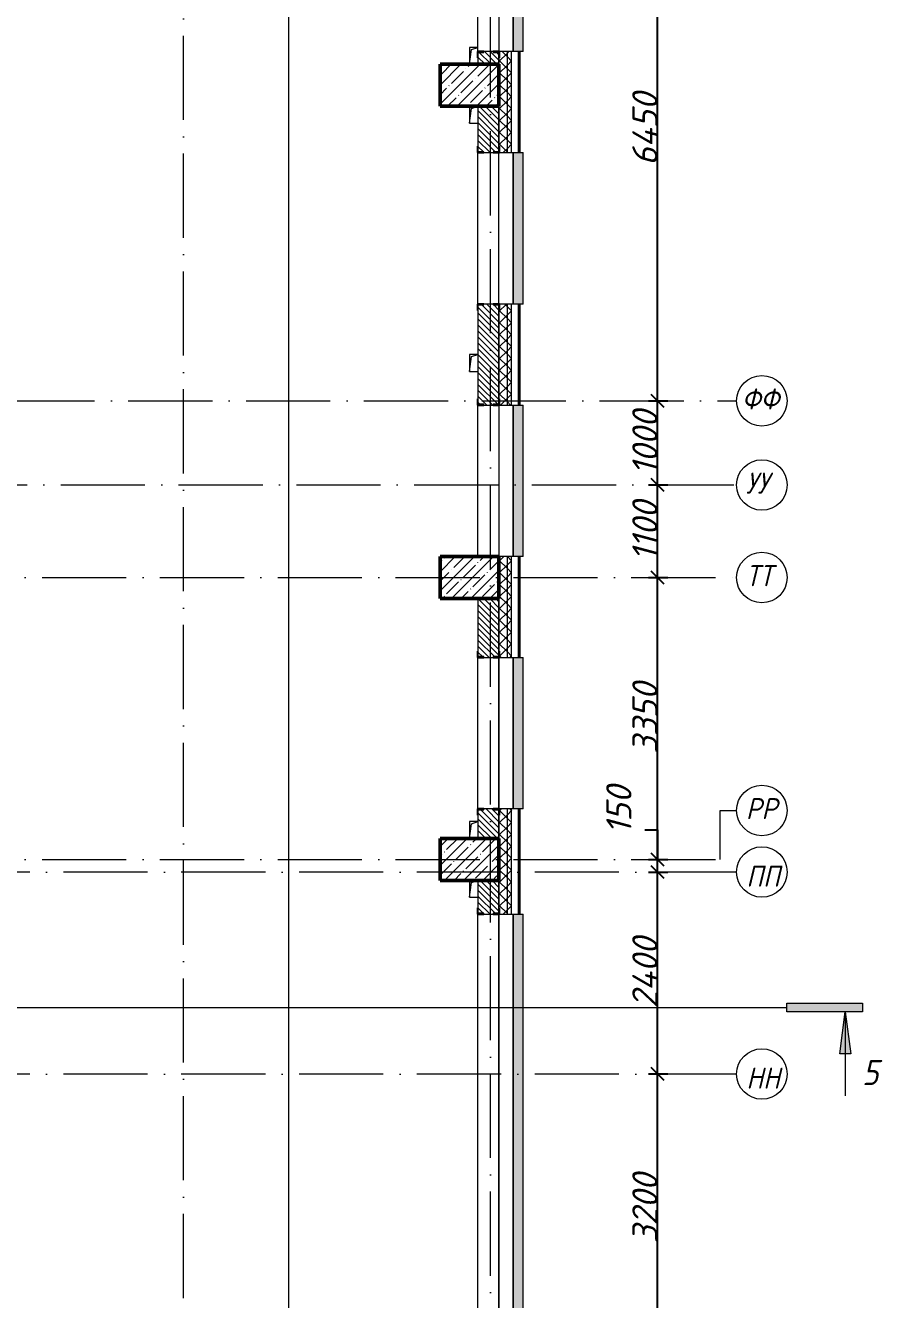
# Model space of a CAD drawing. Header units: millimetres. Extents: x -537608 to 253996, y -217170 to 186033.
# Drawn here: x -89024 to -78840, y 19525 to 34665 of the extents above; entities that cross this region are included whole.
import ezdxf

# ---------------------------------------------------------------- set-up
doc = ezdxf.new("R2010")
doc.units = ezdxf.units.MM
doc.linetypes.add('50_200_ШТРИХ_1Т_ш5_п1_п1_', pattern=[1400, 1000, -200, 0, -200])
for name, color, linetype, lineweight in [('A-____-____-DIMS', 7, 'Continuous', 9), ('A-GENM-____-MCUT', 7, 'Continuous', 25), ('A-GENM-____-OTLN', 7, 'Continuous', 9), ('A-GENM-____-OTLN-1', 7, 'Continuous', 25), ('A-GLAZ-____-OTLN', 7, 'Continuous', 9), ('A-WALL-____-MCUT', 7, 'Continuous', 13), ('A-WALL-____-MCUT-1', 7, 'Continuous', 9), ('A-WALL-____-OTLN', 7, 'Continuous', 9), ('A-WALL-____-PATT-1', 7, 'Continuous', 9), ('A-WALL-FNSH-MCUT-1', 7, 'Continuous', 9), ('G-____-____-SYMB', 7, 'Continuous', 9), ('S-COLS-____-MCUT', 7, 'Continuous', 50), ('S-COLS-____-OTLN', 7, 'Continuous', 9), ('S-GRID-____-IDEN', 7, 'Continuous', 9), ('S-GRID-____-OTLN', 7, 'Continuous', 9), ('S-GRID-____-OTLN-1', 7, '50_200_ШТРИХ_1Т_ш5_п1_п1_', 9)]:
    doc.layers.add(name, color=color, linetype=linetype, lineweight=lineweight)
doc.layers.add('A-GLAZ-____-OTLN-1', color=7, linetype='Continuous', lineweight=9, true_color=0xc0c0c0)
doc.layers.add('G-____-____-SYMB-1', color=9, linetype='Continuous', lineweight=9, true_color=0x808080)
doc.styles.add('ISOCPEUR_I', font='isocpeui.ttf', dxfattribs={"height": 300})
doc.styles.add('ISOCPEUR_I_10', font='isocpeui.ttf', dxfattribs={"width": 0.9, "height": 180})
doc.styles.add('ISOCPEUR_I_9', font='isocpeui.ttf', dxfattribs={"width": 0.9, "height": 250})
doc.dimstyles.new('ISO-2_5_0_9К_БОЛЬШОЙ_ОСИ', dxfattribs={"dimscale": 304.8, "dimtxt": 248.995294, "dimasz": 0.492126, "dimexe": 0.393701, "dimexo": 0, "dimgap": 0, "dimtad": 1, "dimdec": 0, "dimzin": 0, "dimdsep": 46, "dimtxsty": 'ISOCPEUR_I', "dimblk1": 'OBLIQUE', "dimblk2": 'OBLIQUE', "dimsah": 1, "dimcen": 0.09, "dimdle": 0.393701, "dimazin": 0, "dimtfac": 1, "dimtdec": 4, "dimtix": 1, "dimtmove": 0, "dimatfit": 3, "dimfxl": 1, "dimtvp": 1, "dimtolj": 1, "dimtzin": 0, "dimarcsym": 2})
doc.dimstyles.new('ISO-2_5_0_9К_БОЛЬШОЙ_ОСИ_1', dxfattribs={"dimscale": 304.8, "dimtxt": 248.995294, "dimasz": 0.492126, "dimexe": 0.393701, "dimexo": 0, "dimgap": 0, "dimtad": 1, "dimdec": 0, "dimzin": 0, "dimdsep": 46, "dimtxsty": 'ISOCPEUR_I', "dimblk1": 'OBLIQUE', "dimblk2": 'OBLIQUE', "dimsah": 1, "dimcen": 0.09, "dimdle": 0.393701, "dimazin": 0, "dimtfac": 1, "dimtdec": 4, "dimtix": 1, "dimtmove": 1, "dimatfit": 3, "dimfxl": 1, "dimtvp": 1, "dimtolj": 1, "dimtzin": 0, "dimarcsym": 2})
pattern_1 = [(45, (-184647.67, -45376.49), (-70.71068, 70.71068), []), (135, (-184647.67, -45376.49), (-70.71068, -70.71068), [])]
pattern_2 = [(135, (-184647.673, -45376.493), (-35.35534, -35.35534), [])]

# ---------------------------------------------------------------- blocks, each defined once
blk = doc.blocks.new('BSC_Колонна _Прямоугольная - 500х700-V99-АР1_План отверстий 2 этажа в осях 1-64_Ю-ЯЯ')
at = {"layer": 'S-COLS-____-OTLN'}
h = blk.add_hatch(dxfattribs=at)
h.set_pattern_fill('FP_112', color=256, style=0, pattern_type=2)
h.set_pattern_definition([(315, (-70131.04, 100900), (114.04925, 114.04925), []), (315, (-70131.04, 100785.95), (114.04925, 114.04925), [201.613, -40.323, 3.353, -36.97])])
h.paths.add_polyline_path([(-250, 350), (-250, -350), (250, -350), (250, 350), (9, 350)], flags=0)
at = {"layer": 'S-COLS-____-MCUT'}
for p, q in [((250, 350), (-250, 350)), ((-250, 350), (-250, -350)), ((250, -350), (250, 350)), ((-250, -350), (250, -350))]:
    blk.add_line(p, q, dxfattribs=at)
blk = doc.blocks.new('BSC_Колонна _Прямоугольная - 500х700-V100-АР1_План отверстий 2 этажа в осях 1-64_Ю-ЯЯ')
at = {"layer": 'S-COLS-____-OTLN'}
h = blk.add_hatch(dxfattribs=at)
h.set_pattern_fill('FP_113', color=256, style=0, pattern_type=2)
h.set_pattern_definition([(315, (-73481.04, 100900), (114.04925, 114.04925), []), (315, (-73481.04, 100785.95), (114.04925, 114.04925), [201.613, -40.323, 3.353, -36.97])])
h.paths.add_polyline_path([(-250, 168), (-250, -350), (250, -350), (250, 350), (-250, 350)], flags=0)
at = {"layer": 'S-COLS-____-MCUT'}
for p, q in [((250, 350), (-250, 350)), ((-250, 350), (-250, -350)), ((250, -350), (250, 350)), ((-250, -350), (250, -350))]:
    blk.add_line(p, q, dxfattribs=at)
blk = doc.blocks.new('BSC_Колонна _Прямоугольная - 500х700-V102-АР1_План отверстий 2 этажа в осях 1-64_Ю-ЯЯ')
at = {"layer": 'S-COLS-____-OTLN'}
h = blk.add_hatch(dxfattribs=at)
h.set_pattern_fill('FP_115', color=256, style=0, pattern_type=2)
h.set_pattern_definition([(315, (-79331.04, 100900), (114.04925, 114.04925), []), (315, (-79331.04, 100785.95), (114.04925, 114.04925), [201.613, -40.323, 3.353, -36.97])])
h.paths.add_polyline_path([(-250, 350), (-250, -350), (250, -350), (250, 350)], flags=0)
at = {"layer": 'S-COLS-____-MCUT'}
for p, q in [((250, 350), (-250, 350)), ((-250, 350), (-250, -350)), ((250, -350), (250, 350)), ((-250, -350), (250, -350))]:
    blk.add_line(p, q, dxfattribs=at)
blk = doc.blocks.new('Отлив_СКБ - Отлив витража_120_НВФ-31885687-АР1_План отверстий 2 этажа в осях 1-64_Ю-ЯЯ')
at = {"layer": 'A-GLAZ-____-OTLN-1'}
for points in [[(0, 0), (0, -2), (1800, -2), (1800, 0), (1023, 0)], [(0, -83), (0, -120), (1800, -120), (1800, -2), (0, -2), (0, -63)]]:
    blk.add_hatch(color=256, dxfattribs=at).paths.add_polyline_path(points, flags=0)
at = {"layer": 'A-GLAZ-____-OTLN'}
for p, q in [((0, 0), (1800, 0)), ((1800, -2), (0, -2)), ((0, -120), (0, -83)), ((0, -120), (1800, -120)), ((1800, -83), (1800, -120))]:
    blk.add_line(p, q, dxfattribs=at)
blk = doc.blocks.new('Фахверк_СКБ_Уголок - 250_2700-27497298-АР1_План отверстий 2 этажа в осях 1-64_Ю-ЯЯ')
at = {"layer": 'A-GENM-____-MCUT'}
for p, q in [((200, 181), (125, 181)), ((125, 181), (125, 106)), ((131, 106), (131, 175)), ((131, 175), (200, 175)), ((200, 175), (200, 181)), ((125, 106), (131, 106)), ((131, -6), (125, -6)), ((125, -6), (125, -81)), ((125, -81), (200, -81)), ((131, -75), (131, -6)), ((200, -75), (131, -75)), ((200, -81), (200, -75))]:
    blk.add_line(p, q, dxfattribs=at)
blk = doc.blocks.new('Фахверк_СКБ_Уголок - 250_2700_1-27501432-АР1_План отверстий 2 этажа в осях 1-64_Ю-ЯЯ')
at = {"layer": 'A-GENM-____-MCUT'}
for p, q in [((200, 181), (125, 181)), ((125, 181), (125, 106)), ((131, 106), (131, 175)), ((131, 175), (200, 175)), ((200, 175), (200, 181)), ((125, 106), (131, 106)), ((131, -6), (125, -6)), ((125, -6), (125, -81)), ((125, -81), (200, -81)), ((131, -75), (131, -6)), ((200, -75), (131, -75)), ((200, -81), (200, -75))]:
    blk.add_line(p, q, dxfattribs=at)
blk = doc.blocks.new('AR_Отверстие прямоугольное _в плите_ - AR_Отверстие прямоугольное _в плите_-V168-АР1_План отверстий 2 этажа в осях 1-64_Ю-ЯЯ')
at = {"layer": 'A-GENM-____-OTLN'}
for p, q in [((-50, 100), (-50, -100)), ((-50, -100), (-25, 75)), ((-25, 75), (50, 100)), ((-50, -100), (50, -100))]:
    blk.add_line(p, q, dxfattribs=at)
blk = doc.blocks.new('AR_Отверстие прямоугольное _в плите_ - AR_Отверстие прямоугольное _в плите_-V169-АР1_План отверстий 2 этажа в осях 1-64_Ю-ЯЯ')
at = {"layer": 'A-GENM-____-OTLN'}
for p, q in [((50, 100), (-50, 100)), ((-50, 100), (-50, -100)), ((-50, -100), (-25, 75)), ((-25, 75), (50, 100))]:
    blk.add_line(p, q, dxfattribs=at)
blk = doc.blocks.new('AR_Отверстие прямоугольное _в плите_ - AR_Отверстие прямоугольное _в плите_-V172-АР1_План отверстий 2 этажа в осях 1-64_Ю-ЯЯ')
at = {"layer": 'A-GENM-____-OTLN'}
for p, q in [((50, 100), (-50, 100)), ((-50, 100), (-50, -100)), ((-50, -100), (-25, 75)), ((-25, 75), (50, 100)), ((-50, -100), (50, -100))]:
    blk.add_line(p, q, dxfattribs=at)
blk = doc.blocks.new('Отлив_СКБ - Отлив витража_120_НВФ-31884153-АР1_План отверстий 2 этажа в осях 1-64_Ю-ЯЯ')
at = {"layer": 'A-GLAZ-____-OTLN-1'}
for points in [[(0, 0), (0, -2), (13700, -2), (13700, 0), (4672, 0)], [(0, -83), (0, -120), (13700, -120), (13700, -2), (0, -2), (0, -63)]]:
    blk.add_hatch(color=256, dxfattribs=at).paths.add_polyline_path(points, flags=0)
at = {"layer": 'A-GLAZ-____-OTLN'}
for p, q in [((0, 0), (13700, 0)), ((13700, -2), (0, -2)), ((0, -120), (0, -83)), ((0, -120), (13700, -120)), ((13700, -83), (13700, -120))]:
    blk.add_line(p, q, dxfattribs=at)
blk = doc.blocks.new('Ось сетки - Круг_Ø6_00__ISO-2_5_0_9K_-25732049-АР1_План отверстий 2 этажа в осях 1-64_Ю-ЯЯ')
at = {"layer": 'S-GRID-____-IDEN'}
blk.add_circle((0, 0), 3, dxfattribs=at)
blk = doc.blocks.new('Разрез - Концевая часть разреза-18266132-АР1_План отверстий 2 этажа в осях 1-64_Ю-ЯЯ')
at = {"layer": 'G-____-____-SYMB'}
for points in [[(0, 0.5), (0, -0.5), (-9, -0.5), (-9, 0.5)], [(-6.29, -5.5), (-7.61, -5.5), (-6.95, -0.5)]]:
    blk.add_hatch(color=256, dxfattribs=at).paths.add_polyline_path(points, flags=0)
for p, q in [((0, 0.5), (-9, 0.5)), ((-9, 0.5), (-9, -0.5)), ((0, -0.5), (0, 0.5)), ((-9, -0.5), (0, -0.5)), ((-6.95, -0.5), (-7.61, -5.5)), ((-6.95, -0.5), (-6.95, -10.5)), ((-6.29, -5.5), (-6.95, -0.5)), ((-7.61, -5.5), (-6.29, -5.5))]:
    blk.add_line(p, q, dxfattribs=at)
blk = doc.blocks.new('_Oblique')
at = {"color": 0, "linetype": 'ByBlock', "lineweight": -2}
blk.add_line((-0.5, -0.5), (0.5, 0.5), dxfattribs=at)
blk = doc.blocks.new('*D2207')
at = {"layer": 'A-____-____-DIMS', "color": 0, "lineweight": -2, "transparency": 16777216}
for p, q in [((-81513, 18885), (-81513, 22325)), ((-81619, 22205), (-81393, 22205)), ((-81619, 19005), (-81393, 19005))]:
    blk.add_line(p, q, dxfattribs=at)
at = {"layer": 'Defpoints', "color": 0, "transparency": 16777216}
for p in [(-81619, 22205), (-81513, 22205), (-81619, 19005)]:
    blk.add_point(p, dxfattribs=at)
at = {"layer": 'A-____-____-DIMS', "color": 0, "lineweight": -2, "transparency": 16777216, "xscale": 150, "yscale": 150, "zscale": 150}
for p, rotation in [((-81513, 22205), 90), ((-81513, 19005), 270)]:
    blk.add_blockref('_Oblique', p, dxfattribs=dict(at, rotation=rotation))
at = {"layer": 'A-____-____-DIMS', "color": 0, "transparency": 16777216, "insert": (-81663, 20605), "char_height": 300, "width": 758.48, "attachment_point": 5, "rotation": 90, "style": 'ISOCPEUR_I'}
blk.add_mtext('\\A1;3200', dxfattribs=at)
blk = doc.blocks.new('*D2208')
at = {"layer": 'A-____-____-DIMS', "color": 0, "lineweight": -2, "transparency": 16777216}
for p, q in [((-81513, 22085), (-81513, 24725)), ((-81619, 24605), (-81393, 24605)), ((-81619, 22205), (-81393, 22205))]:
    blk.add_line(p, q, dxfattribs=at)
at = {"layer": 'Defpoints', "color": 0, "transparency": 16777216}
for p in [(-81619, 24605), (-81513, 24605), (-81619, 22205)]:
    blk.add_point(p, dxfattribs=at)
at = {"layer": 'A-____-____-DIMS', "color": 0, "lineweight": -2, "transparency": 16777216, "xscale": 150, "yscale": 150, "zscale": 150}
for p, rotation in [((-81513, 24605), 90), ((-81513, 22205), 270)]:
    blk.add_blockref('_Oblique', p, dxfattribs=dict(at, rotation=rotation))
at = {"layer": 'A-____-____-DIMS', "color": 0, "transparency": 16777216, "insert": (-81663, 23405), "char_height": 300, "width": 781.46, "attachment_point": 5, "rotation": 90, "style": 'ISOCPEUR_I'}
blk.add_mtext('\\A1;2400', dxfattribs=at)
blk = doc.blocks.new('*D2209')
at = {"layer": 'A-____-____-DIMS', "color": 0, "lineweight": -2, "transparency": 16777216}
for p, q in [((-81663, 25108), (-81513, 25108)), ((-81513, 25108), (-81513, 24755)), ((-81513, 24485), (-81513, 24875)), ((-81619, 24755), (-81393, 24755)), ((-81619, 24605), (-81393, 24605))]:
    blk.add_line(p, q, dxfattribs=at)
at = {"layer": 'Defpoints', "color": 0, "transparency": 16777216}
for p in [(-81619, 24755), (-81513, 24755), (-81619, 24605)]:
    blk.add_point(p, dxfattribs=at)
at = {"layer": 'A-____-____-DIMS', "color": 0, "lineweight": -2, "transparency": 16777216, "xscale": 150, "yscale": 150, "zscale": 150}
for p, rotation in [((-81513, 24755), 90), ((-81513, 24605), 270)]:
    blk.add_blockref('_Oblique', p, dxfattribs=dict(at, rotation=rotation))
at = {"layer": 'A-____-____-DIMS', "color": 0, "transparency": 16777216, "insert": (-82123, 25053), "char_height": 300, "width": 511.4, "attachment_point": 1, "rotation": 90, "line_spacing_factor": 1.149209, "style": 'ISOCPEUR_I'}
blk.add_mtext('\\A1;150', dxfattribs=at)
blk = doc.blocks.new('*D2210')
at = {"layer": 'A-____-____-DIMS', "color": 0, "lineweight": -2, "transparency": 16777216}
for p, q in [((-81513, 24635), (-81513, 28225)), ((-81619, 28105), (-81393, 28105)), ((-81619, 24755), (-81393, 24755))]:
    blk.add_line(p, q, dxfattribs=at)
at = {"layer": 'Defpoints', "color": 0, "transparency": 16777216}
for p in [(-81619, 28105), (-81513, 28105), (-81619, 24755)]:
    blk.add_point(p, dxfattribs=at)
at = {"layer": 'A-____-____-DIMS', "color": 0, "lineweight": -2, "transparency": 16777216, "xscale": 150, "yscale": 150, "zscale": 150}
for p, rotation in [((-81513, 28105), 90), ((-81513, 24755), 270)]:
    blk.add_blockref('_Oblique', p, dxfattribs=dict(at, rotation=rotation))
at = {"layer": 'A-____-____-DIMS', "color": 0, "transparency": 16777216, "insert": (-81663, 26430), "char_height": 300, "width": 758.48, "attachment_point": 5, "rotation": 90, "style": 'ISOCPEUR_I'}
blk.add_mtext('\\A1;3350', dxfattribs=at)
blk = doc.blocks.new('*D2211')
at = {"layer": 'A-____-____-DIMS', "color": 0, "lineweight": -2, "transparency": 16777216}
for p, q in [((-81513, 27985), (-81513, 29325)), ((-81619, 29205), (-81393, 29205)), ((-81619, 28105), (-81393, 28105))]:
    blk.add_line(p, q, dxfattribs=at)
at = {"layer": 'Defpoints', "color": 0, "transparency": 16777216}
for p in [(-81619, 29205), (-81513, 29205), (-81619, 28105)]:
    blk.add_point(p, dxfattribs=at)
at = {"layer": 'A-____-____-DIMS', "color": 0, "lineweight": -2, "transparency": 16777216, "xscale": 150, "yscale": 150, "zscale": 150}
for p, rotation in [((-81513, 29205), 90), ((-81513, 28105), 270)]:
    blk.add_blockref('_Oblique', p, dxfattribs=dict(at, rotation=rotation))
at = {"layer": 'A-____-____-DIMS', "color": 0, "transparency": 16777216, "insert": (-81663, 28655), "char_height": 300, "width": 643.56, "attachment_point": 5, "rotation": 90, "style": 'ISOCPEUR_I'}
blk.add_mtext('\\A1;1100', dxfattribs=at)
blk = doc.blocks.new('*D2212')
at = {"layer": 'A-____-____-DIMS', "color": 0, "lineweight": -2, "transparency": 16777216}
for p, q in [((-81513, 29085), (-81513, 30325)), ((-81619, 30205), (-81393, 30205)), ((-81619, 29205), (-81393, 29205))]:
    blk.add_line(p, q, dxfattribs=at)
at = {"layer": 'Defpoints', "color": 0, "transparency": 16777216}
for p in [(-81619, 30205), (-81513, 30205), (-81619, 29205)]:
    blk.add_point(p, dxfattribs=at)
at = {"layer": 'A-____-____-DIMS', "color": 0, "lineweight": -2, "transparency": 16777216, "xscale": 150, "yscale": 150, "zscale": 150}
for p, rotation in [((-81513, 30205), 90), ((-81513, 29205), 270)]:
    blk.add_blockref('_Oblique', p, dxfattribs=dict(at, rotation=rotation))
at = {"layer": 'A-____-____-DIMS', "color": 0, "transparency": 16777216, "insert": (-81663, 29705), "char_height": 300, "width": 701.02, "attachment_point": 5, "rotation": 90, "style": 'ISOCPEUR_I'}
blk.add_mtext('\\A1;1000', dxfattribs=at)
blk = doc.blocks.new('*D2213')
at = {"layer": 'A-____-____-DIMS', "color": 0, "lineweight": -2, "transparency": 16777216}
for p, q in [((-81619, 36655), (-81393, 36655)), ((-81513, 30085), (-81513, 36775)), ((-81619, 30205), (-81393, 30205))]:
    blk.add_line(p, q, dxfattribs=at)
at = {"layer": 'Defpoints', "color": 0, "transparency": 16777216}
for p in [(-81619, 36655), (-81513, 36655), (-81619, 30205)]:
    blk.add_point(p, dxfattribs=at)
at = {"layer": 'A-____-____-DIMS', "color": 0, "lineweight": -2, "transparency": 16777216, "xscale": 150, "yscale": 150, "zscale": 150}
for p, rotation in [((-81513, 36655), 90), ((-81513, 30205), 270)]:
    blk.add_blockref('_Oblique', p, dxfattribs=dict(at, rotation=rotation))
at = {"layer": 'A-____-____-DIMS', "color": 0, "transparency": 16777216, "insert": (-81663, 33430), "char_height": 300, "width": 781.46, "attachment_point": 5, "rotation": 90, "style": 'ISOCPEUR_I'}
blk.add_mtext('\\A1;6450', dxfattribs=at)

msp = doc.modelspace()

# ---------------------------------------------------------------- hatches: boundary and pattern name
at = {"layer": 'A-WALL-____-PATT-1'}
h = msp.add_hatch(dxfattribs=at)
h.set_pattern_fill('FP_3', color=256, style=0, pattern_type=2)
h.set_pattern_definition([(45, (-184647.67, -45376.49), (-85.53659, 85.53659), []), (45, (-184590.65, -45376.49), (-85.53659, 85.53659), [])])
h.paths.add_polyline_path([(-83147.6725, 24104.5485), (-83147.6725, 25354.5485), (-83167.6725, 25354.5485), (-83167.6725, 24104.5485)], flags=0)
h.paths.add_polyline_path([(-83167.6725, 27154.5485), (-83147.6725, 27154.5485), (-83147.6725, 28354.5485), (-83167.6725, 28354.5485), (-83167.6725, 27992.2219)], flags=0)
h.paths.add_polyline_path([(-83147.6725, 30154.5485), (-83147.6725, 31354.5485), (-83167.6725, 31354.5485), (-83167.6725, 30154.5485)], flags=0)
h.paths.add_polyline_path([(-83147.6725, 33154.5485), (-83147.6725, 34354.5485), (-83167.6725, 34354.5485), (-83167.6725, 33154.5485)], flags=0)
h.paths.add_polyline_path([(-83147.6725, 36154.5485), (-83147.6725, 40534.5485), (-83167.6725, 40534.5485), (-83167.6725, 36154.5485)], flags=0)
h = msp.add_hatch(dxfattribs=at)
h.set_pattern_fill('FP_1', color=256, style=0, pattern_type=2)
h.set_pattern_definition(pattern_1)
h.paths.add_polyline_path([(-83397.6725, 1439.5485), (-83297.6725, 1439.5485), (-83297.6725, 1704.5485), (-83397.6725, 1704.5485)], flags=0)
h.paths.add_polyline_path([(-83297.6725, 2704.5485), (-83297.6725, 10404.5485), (-83391.6725, 10404.5485), (-83391.6725, 10329.5485), (-83397.6725, 10329.5485), (-83397.6725, 2704.5485)], flags=0)
h.paths.add_polyline_path([(-83297.6725, 24104.5485), (-83297.6725, 25354.5485), (-83391.6725, 25354.5485), (-83391.6725, 25279.5485), (-83397.6725, 25279.5485), (-83397.6725, 24179.5485), (-83391.6725, 24179.5485), (-83391.6725, 24104.5485)], flags=0)
h.paths.add_polyline_path([(-83391.6725, 27154.5485), (-83297.6725, 27154.5485), (-83297.6725, 28354.5485), (-83397.6725, 28354.5485), (-83397.6725, 27229.5485), (-83391.6725, 27229.5485), (-83391.6725, 27160.5485)], flags=0)
h.paths.add_polyline_path([(-83391.6725, 30154.5485), (-83297.6725, 30154.5485), (-83297.6725, 31354.5485), (-83391.6725, 31354.5485), (-83391.6725, 31279.5485), (-83397.6725, 31279.5485), (-83397.6725, 30229.5485), (-83391.6725, 30229.5485), (-83391.6725, 30160.5485)], flags=0)
h.paths.add_polyline_path([(-83391.6725, 33154.5485), (-83297.6725, 33154.5485), (-83297.6725, 34354.5485), (-83391.6725, 34354.5485), (-83391.6725, 34279.5485), (-83397.6725, 34279.5485), (-83397.6725, 33229.5485), (-83391.6725, 33229.5485), (-83391.6725, 33160.5485)], flags=0)
h.paths.add_polyline_path([(-83297.6725, 36154.5485), (-83297.6725, 40304.5485), (-83397.6725, 40304.5485), (-83397.6725, 36154.5485)], flags=0)
h = msp.add_hatch(dxfattribs=at)
h.set_pattern_fill('FP_1', color=256, style=0, pattern_type=2)
h.set_pattern_definition(pattern_1)
h.paths.add_polyline_path([(-83247.6725, 1439.5485), (-83247.6725, 1704.5485), (-83297.6725, 1704.5485), (-83297.6725, 1439.5485)], flags=0)
h.paths.add_polyline_path([(-83297.6725, 2704.5485), (-83247.6725, 2704.5485), (-83247.6725, 10404.5485), (-83297.6725, 10404.5485), (-83297.6725, 5390.449)], flags=0)
h.paths.add_polyline_path([(-83297.6725, 24104.5485), (-83247.6725, 24104.5485), (-83247.6725, 25354.5485), (-83297.6725, 25354.5485), (-83297.6725, 24763.3972)], flags=0)
h.paths.add_polyline_path([(-83297.6725, 27154.5485), (-83247.6725, 27154.5485), (-83247.6725, 28354.5485), (-83297.6725, 28354.5485), (-83297.6725, 27992.2219)], flags=0)
h.paths.add_polyline_path([(-83247.6725, 30154.5485), (-83247.6725, 31354.5485), (-83297.6725, 31354.5485), (-83297.6725, 30154.5485)], flags=0)
h.paths.add_polyline_path([(-83247.6725, 33154.5485), (-83247.6725, 34354.5485), (-83297.6725, 34354.5485), (-83297.6725, 33154.5485)], flags=0)
h.paths.add_polyline_path([(-83247.6725, 36154.5485), (-83247.6725, 40404.5485), (-83297.6725, 40404.5485), (-83297.6725, 36154.5485)], flags=0)
h = msp.add_hatch(dxfattribs=at)
h.set_pattern_fill('FP_6', color=256, style=0, pattern_type=2)
h.set_pattern_definition(pattern_2)
h.paths.add_polyline_path([(-83473.4404, 34204.5485), (-83397.6725, 34204.5485), (-83397.6725, 34348.5485), (-83466.6725, 34348.5485), (-83466.6725, 34354.5485), (-83578.6725, 34354.5485), (-83578.6725, 34348.5485), (-83647.6725, 34348.5485), (-83647.6725, 34204.5485)], flags=0)
h = msp.add_hatch(dxfattribs=at)
h.set_pattern_fill('FP_6', color=256, style=0, pattern_type=2)
h.set_pattern_definition(pattern_2)
h.paths.add_polyline_path([(-83466.6725, 30154.5485), (-83466.6725, 30160.5485), (-83397.6725, 30160.5485), (-83397.6725, 31348.5485), (-83466.6725, 31348.5485), (-83466.6725, 31354.5485), (-83578.6725, 31354.5485), (-83578.6725, 31348.5485), (-83647.6725, 31348.5485), (-83647.6725, 30160.5485), (-83578.6725, 30160.5485), (-83578.6725, 30154.5485)], flags=0)
h.paths.add_polyline_path([(-83466.6725, 33154.5485), (-83466.6725, 33160.5485), (-83397.6725, 33160.5485), (-83397.6725, 33704.201), (-83647.6725, 33704.201), (-83647.6725, 33160.5485), (-83578.6725, 33160.5485), (-83578.6725, 33154.5485)], flags=0)
h = msp.add_hatch(dxfattribs=at)
h.set_pattern_fill('FP_6', color=256, style=0, pattern_type=2)
h.set_pattern_definition(pattern_2)
h.paths.add_polyline_path([(-83647.6725, 25004.5485), (-83397.6725, 25004.5485), (-83397.6725, 25348.5485), (-83466.6725, 25348.5485), (-83466.6725, 25354.5485), (-83578.6725, 25354.5485), (-83578.6725, 25348.5485), (-83647.6725, 25348.5485), (-83647.6725, 25279.5485)], flags=0)
h.paths.add_polyline_path([(-83466.6725, 27154.5485), (-83466.6725, 27160.5485), (-83397.6725, 27160.5485), (-83397.6725, 27854.5485), (-83647.6725, 27854.5485), (-83647.6725, 27160.5485), (-83578.6725, 27160.5485), (-83578.6725, 27154.5485)], flags=0)
h = msp.add_hatch(dxfattribs=at)
h.set_pattern_fill('FP_6', color=256, style=0, pattern_type=2)
h.set_pattern_definition(pattern_2)
h.paths.add_polyline_path([(-83466.6725, 24104.5485), (-83466.6725, 24110.5485), (-83397.6725, 24110.5485), (-83397.6725, 24504.5485), (-83647.6725, 24504.5485), (-83647.6725, 24110.5485), (-83578.6725, 24110.5485), (-83578.6725, 24104.5485)], flags=0)

# ---------------------------------------------------------------- linework, layer by layer
at = {"layer": 'A-WALL-____-MCUT'}
for p, q in [((-83647.6725, 34279.5485), (-83647.6725, 34204.5485)), ((-83466.6725, 34354.5485), (-83578.6725, 34354.5485)), ((-83167.6725, 34354.5485), (-83391.6725, 34354.5485)), ((-83167.6725, 33154.5485), (-83167.6725, 34354.5485)), ((-83397.6725, 33704.201), (-83647.6725, 33704.201)), ((-83647.6725, 33704.201), (-83647.6725, 33229.5485)), ((-83578.6725, 33154.5485), (-83466.6725, 33154.5485)), ((-83391.6725, 33154.5485), (-83167.6725, 33154.5485)), ((-83466.6725, 31354.5485), (-83578.6725, 31354.5485)), ((-83167.6725, 31354.5485), (-83391.6725, 31354.5485)), ((-83167.6725, 30154.5485), (-83167.6725, 31354.5485)), ((-83647.6725, 31279.5485), (-83647.6725, 30229.5485)), ((-83578.6725, 30154.5485), (-83466.6725, 30154.5485)), ((-83391.6725, 30154.5485), (-83167.6725, 30154.5485)), ((-83167.6725, 28354.5485), (-83397.6725, 28354.5485)), ((-83167.6725, 27154.5485), (-83167.6725, 28354.5485)), ((-83647.6725, 27854.5485), (-83647.6725, 27229.5485)), ((-83578.6725, 27154.5485), (-83466.6725, 27154.5485)), ((-83391.6725, 27154.5485), (-83167.6725, 27154.5485)), ((-83466.6725, 25354.5485), (-83578.6725, 25354.5485)), ((-83167.6725, 25354.5485), (-83391.6725, 25354.5485)), ((-83167.6725, 24104.5485), (-83167.6725, 25354.5485)), ((-83647.6725, 25279.5485), (-83647.6725, 25004.5485)), ((-83647.6725, 24504.5485), (-83647.6725, 24179.5485)), ((-83578.6725, 24104.5485), (-83466.6725, 24104.5485)), ((-83391.6725, 24104.5485), (-83167.6725, 24104.5485))]:
    msp.add_line(p, q, dxfattribs=at)
at = {"layer": 'A-WALL-____-MCUT-1'}
for p, q in [((-83397.6725, 34279.5485), (-83397.6725, 34204.5485)), ((-83397.6725, 34204.5485), (-83397.6725, 34279.5485)), ((-83297.6725, 33154.5485), (-83297.6725, 34354.5485)), ((-83247.6725, 33154.5485), (-83247.6725, 34354.5485)), ((-83397.6725, 33704.201), (-83397.6725, 33229.5485)), ((-83397.6725, 33229.5485), (-83397.6725, 33704.201)), ((-83297.6725, 30154.5485), (-83297.6725, 31354.5485)), ((-83247.6725, 30154.5485), (-83247.6725, 31354.5485)), ((-83397.6725, 31279.5485), (-83397.6725, 30229.5485)), ((-83397.6725, 30229.5485), (-83397.6725, 31279.5485)), ((-83297.6725, 27154.5485), (-83297.6725, 28354.5485)), ((-83247.6725, 27154.5485), (-83247.6725, 28354.5485)), ((-83397.6725, 27854.5485), (-83397.6725, 27229.5485)), ((-83397.6725, 27229.5485), (-83397.6725, 27854.5485)), ((-83297.6725, 24104.5485), (-83297.6725, 25354.5485)), ((-83247.6725, 24104.5485), (-83247.6725, 25354.5485)), ((-83397.6725, 25279.5485), (-83397.6725, 25004.5485)), ((-83397.6725, 25004.5485), (-83397.6725, 25279.5485)), ((-83397.6725, 24504.5485), (-83397.6725, 24179.5485)), ((-83397.6725, 24179.5485), (-83397.6725, 24504.5485))]:
    msp.add_line(p, q, dxfattribs=at)
at = {"layer": 'A-WALL-____-OTLN'}
for p, q in [((-83647.6725, 34354.5485), (-83647.6725, 36154.5485)), ((-83397.6725, 36154.5485), (-83397.6725, 34354.5485)), ((-83647.6725, 33704.201), (-83647.6725, 33704.5485)), ((-83647.6725, 31354.5485), (-83647.6725, 33154.5485)), ((-83397.6725, 31354.5485), (-83397.6725, 33154.5485)), ((-83647.6725, 28354.5485), (-83647.6725, 30154.5485)), ((-83397.6725, 30154.5485), (-83397.6725, 28354.5485)), ((-83397.6725, 28354.5485), (-83397.6725, 28354.5485)), ((-83647.6725, 25354.5485), (-83647.6725, 27154.5485)), ((-83397.6725, 25354.5485), (-83397.6725, 27154.5485)), ((-83397.6725, 27154.5485), (-83397.6725, 25354.5485)), ((-83647.6725, 19254.5485), (-83647.6725, 24104.5485)), ((-83397.6725, 19254.5485), (-83397.6725, 24104.5485)), ((-83397.6725, 24104.5485), (-83397.6725, 19254.5485))]:
    msp.add_line(p, q, dxfattribs=at)
at = {"layer": 'A-WALL-FNSH-MCUT-1'}
for p, q in [((-83147.6725, 34354.5485), (-83167.6725, 34354.5485)), ((-83167.6725, 34354.5485), (-83167.6725, 33154.5485)), ((-83147.6725, 33154.5485), (-83147.6725, 34354.5485)), ((-83167.6725, 33154.5485), (-83147.6725, 33154.5485)), ((-83147.6725, 31354.5485), (-83167.6725, 31354.5485)), ((-83167.6725, 31354.5485), (-83167.6725, 30154.5485)), ((-83147.6725, 30154.5485), (-83147.6725, 31354.5485)), ((-83167.6725, 30154.5485), (-83147.6725, 30154.5485)), ((-83147.6725, 28354.5485), (-83167.6725, 28354.5485)), ((-83167.6725, 28354.5485), (-83167.6725, 27154.5485)), ((-83147.6725, 27154.5485), (-83147.6725, 28354.5485)), ((-83167.6725, 27154.5485), (-83147.6725, 27154.5485)), ((-83147.6725, 25354.5485), (-83167.6725, 25354.5485)), ((-83167.6725, 25354.5485), (-83167.6725, 24104.5485)), ((-83147.6725, 24104.5485), (-83147.6725, 25354.5485)), ((-83167.6725, 24104.5485), (-83147.6725, 24104.5485))]:
    msp.add_line(p, q, dxfattribs=at)
at = {"layer": 'G-____-____-SYMB-1'}
for p, q in [((-85899.4725, 41312.058), (-85899.4725, 29.8327)), ((-189458.2089, 22994.5485), (-79977.4815, 22994.5485))]:
    msp.add_line(p, q, dxfattribs=at)
at = {"layer": 'S-GRID-____-OTLN'}
for p, q in [((-80767.5023, 25336.3575), (-80573.2659, 25336.3575)), ((-80767.5023, 24754.5485), (-80767.5023, 25336.3575))]:
    msp.add_line(p, q, dxfattribs=at)
at = {"layer": 'S-GRID-____-OTLN-1'}
for p, q in [((-87147.6725, 4140.1889), (-87147.6725, 45516.3579)), ((-83497.6725, -5395.4515), (-83497.6725, 45516.3579)), ((-135405.6548, 30204.5485), (-80573.2659, 30204.5485)), ((-150210.2265, 29204.5485), (-80573.2659, 29204.5485)), ((-91626.4082, 28104.5485), (-80573.2659, 28104.5485)), ((-91626.4082, 24754.5485), (-80767.5023, 24754.5485)), ((-80573.2659, 24604.5485), (-135405.6548, 24604.5485)), ((-80573.2659, 22204.5485), (-189316.4427, 22204.5485))]:
    msp.add_line(p, q, dxfattribs=at)

# ---------------------------------------------------------------- block references
at = {"layer": 'A-GENM-____-OTLN'}
for name, p in [('AR_Отверстие прямоугольное _в плите_ - AR_Отверстие прямоугольное _в плите_-V169-АР1_План отверстий 2 этажа в осях 1-64_Ю-ЯЯ', (-83697.6725, 34304.5485)), ('AR_Отверстие прямоугольное _в плите_ - AR_Отверстие прямоугольное _в плите_-V168-АР1_План отверстий 2 этажа в осях 1-64_Ю-ЯЯ', (-83697.6725, 33604.5485)), ('AR_Отверстие прямоугольное _в плите_ - AR_Отверстие прямоугольное _в плите_-V172-АР1_План отверстий 2 этажа в осях 1-64_Ю-ЯЯ', (-83697.6725, 30654.5485)), ('AR_Отверстие прямоугольное _в плите_ - AR_Отверстие прямоугольное _в плите_-V169-АР1_План отверстий 2 этажа в осях 1-64_Ю-ЯЯ', (-83697.6725, 25104.5485)), ('AR_Отверстие прямоугольное _в плите_ - AR_Отверстие прямоугольное _в плите_-V168-АР1_План отверстий 2 этажа в осях 1-64_Ю-ЯЯ', (-83697.6725, 24404.5485))]:
    msp.add_blockref(name, p, dxfattribs=at)
at = {"layer": 'A-GENM-____-OTLN-1'}
for name, p, rotation in [('Фахверк_СКБ_Уголок - 250_2700_1-27501432-АР1_План отверстий 2 этажа в осях 1-64_Ю-ЯЯ', (-83572.6725, 34479.5485), 269.9999999999999), ('Фахверк_СКБ_Уголок - 250_2700-27497298-АР1_План отверстий 2 этажа в осях 1-64_Ю-ЯЯ', (-83472.6725, 33029.5485), 89.99999999999993), ('Фахверк_СКБ_Уголок - 250_2700-27497298-АР1_План отверстий 2 этажа в осях 1-64_Ю-ЯЯ', (-83572.6725, 31479.5485), 269.9999999999999), ('Фахверк_СКБ_Уголок - 250_2700-27497298-АР1_План отверстий 2 этажа в осях 1-64_Ю-ЯЯ', (-83472.6725, 30029.5485), 89.99999999999994), ('Фахверк_СКБ_Уголок - 250_2700-27497298-АР1_План отверстий 2 этажа в осях 1-64_Ю-ЯЯ', (-83472.6725, 27029.5485), 89.99999999999994), ('Фахверк_СКБ_Уголок - 250_2700-27497298-АР1_План отверстий 2 этажа в осях 1-64_Ю-ЯЯ', (-83572.6725, 25479.5485), 269.9999999999999), ('Фахверк_СКБ_Уголок - 250_2700-27497298-АР1_План отверстий 2 этажа в осях 1-64_Ю-ЯЯ', (-83472.6725, 23979.5485), 89.99999999999993)]:
    msp.add_blockref(name, p, dxfattribs=dict(at, rotation=rotation))
at = {"layer": 'A-GLAZ-____-OTLN', "rotation": 90}
for name, p in [('Отлив_СКБ - Отлив витража_120_НВФ-31885687-АР1_План отверстий 2 этажа в осях 1-64_Ю-ЯЯ', (-83230.6725, 34354.5485)), ('Отлив_СКБ - Отлив витража_120_НВФ-31885687-АР1_План отверстий 2 этажа в осях 1-64_Ю-ЯЯ', (-83230.6725, 31354.5485)), ('Отлив_СКБ - Отлив витража_120_НВФ-31885687-АР1_План отверстий 2 этажа в осях 1-64_Ю-ЯЯ', (-83230.6725, 28354.5485)), ('Отлив_СКБ - Отлив витража_120_НВФ-31885687-АР1_План отверстий 2 этажа в осях 1-64_Ю-ЯЯ', (-83230.6725, 25354.5485)), ('Отлив_СКБ - Отлив витража_120_НВФ-31884153-АР1_План отверстий 2 этажа в осях 1-64_Ю-ЯЯ', (-83230.6725, 10404.5485))]:
    msp.add_blockref(name, p, dxfattribs=at)
at = {"layer": 'G-____-____-SYMB', "extrusion": (0, 0, -1), "xscale": 99.99999999999993, "yscale": 99.99999999999993, "zscale": 99.99999999999993}
msp.add_blockref('Разрез - Концевая часть разреза-18266132-АР1_План отверстий 2 этажа в осях 1-64_Ю-ЯЯ', (79977.4815, 22994.5485), dxfattribs=at)
at = {"layer": 'S-COLS-____-OTLN', "rotation": 89.9999999999999}
for name, p in [('BSC_Колонна _Прямоугольная - 500х700-V102-АР1_План отверстий 2 этажа в осях 1-64_Ю-ЯЯ', (-83747.6725, 33954.5485)), ('BSC_Колонна _Прямоугольная - 500х700-V100-АР1_План отверстий 2 этажа в осях 1-64_Ю-ЯЯ', (-83747.6725, 28104.5485)), ('BSC_Колонна _Прямоугольная - 500х700-V99-АР1_План отверстий 2 этажа в осях 1-64_Ю-ЯЯ', (-83747.6725, 24754.5485))]:
    msp.add_blockref(name, p, dxfattribs=at)
at = {"layer": 'S-GRID-____-IDEN', "xscale": 99.99999999999993, "yscale": 99.99999999999993, "zscale": 99.99999999999993}
for p, rotation in [((-80273.2659, 30204.5485), 269.9999999999995), ((-80273.2659, 29204.5485), 269.9999999999995), ((-80273.2659, 28104.5485), 269.9999999999995), ((-80273.2659, 25336.3575), 269.9999999999995), ((-80273.2659, 24604.5485), 89.9999999999998), ((-80273.2659, 22204.5485), 89.9999999999998)]:
    msp.add_blockref('Ось сетки - Круг_Ø6_00__ISO-2_5_0_9K_-25732049-АР1_План отверстий 2 этажа в осях 1-64_Ю-ЯЯ', p, dxfattribs=dict(at, rotation=rotation))

# ---------------------------------------------------------------- texts
at = {"layer": 'G-____-____-SYMB', "insert": (-79083.8403, 22372.2717), "char_height": 300, "width": 256.54, "attachment_point": 1, "style": 'ISOCPEUR_I_10'}
msp.add_mtext('\\fISOCPEUR|b0|i1|c204|p34|;5', dxfattribs=at)
at = {"layer": 'S-GRID-____-IDEN', "char_height": 250, "attachment_point": 1, "style": 'ISOCPEUR_I_9'}
for s, insert, width in [('ФФ', (-80511.1954, 30351.181), 562.784625), ('УУ', (-80463.4954, 29351.181), 447.341625), ('ТТ', (-80463.4954, 28251.181), 447.341625), ('РР', (-80463.4954, 25482.99), 447.341625), ('ПП', (-80458.3364, 24680.6244), 447.341625), ('НН', (-80458.3364, 22280.6244), 447.341625)]:
    msp.add_mtext(s, dxfattribs=dict(at, insert=insert, width=width))

# ---------------------------------------------------------------- dimensions: what is measured, and where the dimension line sits
at = {"layer": 'A-____-____-DIMS'}
for base, p1, p2, override, picture, middle in [((-81513.431, 36654.5485), (-81619.4971, 30204.5485), (-81619.4971, 36654.5485), {"dimpost": '<>', "dimfxl": 6450}, '*D2213', (-81663.431, 33429.5485)), ((-81513.431, 30204.5485), (-81619.4971, 29204.5485), (-81619.4971, 30204.5485), {"dimpost": '<>', "dimfxl": 1000}, '*D2212', (-81663.431, 29704.5485)), ((-81513.431, 29204.5485), (-81619.4971, 28104.5485), (-81619.4971, 29204.5485), {"dimpost": '<>', "dimfxl": 1100}, '*D2211', (-81663.431, 28654.5485)), ((-81513.431, 28104.5485), (-81619.4971, 24754.5485), (-81619.4971, 28104.5485), {"dimpost": '<>', "dimfxl": 3350}, '*D2210', (-81663.431, 26429.5485)), ((-81513.431, 24604.5485), (-81619.4971, 22204.5485), (-81619.4971, 24604.5485), {"dimpost": '<>', "dimfxl": 2400}, '*D2208', (-81663.431, 23404.5485)), ((-81513.431, 22204.5485), (-81619.4971, 19004.5485), (-81619.4971, 22204.5485), {"dimpost": '<>', "dimfxl": 3200}, '*D2207', (-81663.431, 20604.5485))]:
    dim = msp.add_linear_dim(base=base, p1=p1, p2=p2, angle=90, dimstyle='ISO-2_5_0_9К_БОЛЬШОЙ_ОСИ', override=override, dxfattribs=at)
    dim.commit()
    dim.dimension.update_dxf_attribs({"geometry": picture, "text_midpoint": middle})
dim = msp.add_linear_dim(base=(-81513.431, 24754.5485), p1=(-81619.4971, 24604.5485), p2=(-81619.4971, 24754.5485), angle=90, dimstyle='ISO-2_5_0_9К_БОЛЬШОЙ_ОСИ_1', override={"dimpost": '<>', "dimfxl": 150}, dxfattribs=at)
dim.commit()
dim.dimension.update_dxf_attribs({"geometry": '*D2209', "text_midpoint": (-81673.3783, 25108.2793), "dimtype": 160, "text_rotation": 90})

doc.saveas('drawing.dxf')
